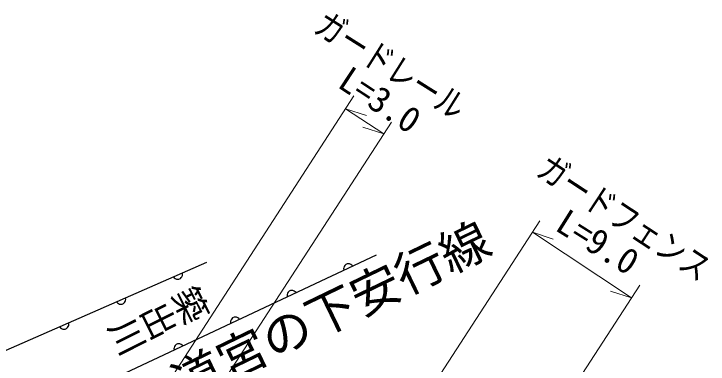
# Model space of a CAD drawing. Units: millimetres, scale not verified. Extents: x 40000 to 680000, y 20000 to 380000.
# Drawn here: x 491775 to 540998, y 301487 to 326336 of the extents above; entities that cross this region are included whole.
import ezdxf
from ezdxf.enums import TextEntityAlignment as Align

# ---------------------------------------------------------------- set-up
doc = ezdxf.new("R2010")
doc.units = ezdxf.units.MM
doc.header["$LTSCALE"] = 1000
doc.layers.add('M-BGD', color=7, linetype='Continuous', lineweight=25)
doc.layers.add('M-STR-HTXT', color=7, linetype='Continuous', lineweight=13)
doc.layers.add('M-BMK-HTXT', color=7, linetype='Continuous')
doc.styles.add('@ＭＳ ゴシック', font='')
doc.styles.add('ＭＳ ゴシック', font='')
doc.styles.get('@ＭＳ ゴシック').set_extended_font_data('@MS Gothic')
doc.styles.get('ＭＳ ゴシック').set_extended_font_data('MS Gothic')

msp = doc.modelspace()

# ---------------------------------------------------------------- linework, layer by layer
at = {"layer": 'M-BGD'}
for p, q in [((490146, 296391), (517482, 309251)), ((505425, 308698), (489294, 301609)), ((515159, 308324), (515151, 308243)), ((515151, 308243), (515161, 308155)), ((515192, 308418), (515159, 308324)), ((515238, 308485), (515192, 308418)), ((515302, 308547), (515238, 308485)), ((515403, 308594), (515302, 308547)), ((515491, 308605), (515403, 308594)), ((515572, 308597), (515491, 308605)), ((515665, 308563), (515572, 308597)), ((515733, 308518), (515665, 308563)), ((515794, 308454), (515733, 308518)), ((503088, 307671), (503148, 307605)), ((503644, 307624), (503691, 307691)), ((503691, 307691), (503727, 307783)), ((503727, 307783), (503737, 307864)), ((503737, 307864), (503729, 307952)), ((503148, 307605), (503214, 307558)), ((503214, 307558), (503306, 307522)), ((503306, 307522), (503387, 307512)), ((503387, 307512), (503476, 307520)), ((503476, 307520), (503578, 307565)), ((503578, 307565), (503644, 307624)), ((511394, 306702), (511293, 306654)), ((511482, 306712), (511394, 306702)), ((511563, 306704), (511482, 306712)), ((511657, 306671), (511563, 306704)), ((511724, 306625), (511657, 306671)), ((499704, 306092), (499696, 306180)), ((511150, 306431), (511142, 306350)), ((511142, 306350), (511153, 306262)), ((511184, 306525), (511150, 306431)), ((511229, 306592), (511184, 306525)), ((511293, 306654), (511229, 306592)), ((511786, 306561), (511724, 306625)), ((499055, 305899), (499115, 305833)), ((499115, 305833), (499181, 305786)), ((499181, 305786), (499274, 305750)), ((499274, 305750), (499355, 305740)), ((499355, 305740), (499443, 305748)), ((499443, 305748), (499545, 305793)), ((499545, 305793), (499611, 305852)), ((499611, 305852), (499658, 305919)), ((499658, 305919), (499694, 306011)), ((499694, 306011), (499704, 306092)), ((507220, 304700), (507175, 304632)), ((507284, 304761), (507220, 304700)), ((507386, 304809), (507284, 304761)), ((507474, 304819), (507386, 304809)), ((507555, 304811), (507474, 304819)), ((507648, 304778), (507555, 304811)), ((507716, 304732), (507648, 304778)), ((507777, 304668), (507716, 304732)), ((495625, 304147), (495661, 304239)), ((495661, 304239), (495672, 304320)), ((495672, 304320), (495664, 304408)), ((507142, 304539), (507133, 304457)), ((507133, 304457), (507144, 304369)), ((507175, 304632), (507142, 304539)), ((495023, 304127), (495082, 304061)), ((495082, 304061), (495149, 304014)), ((495149, 304014), (495241, 303978)), ((495241, 303978), (495322, 303968)), ((495322, 303968), (495410, 303976)), ((495410, 303976), (495513, 304021)), ((495513, 304021), (495578, 304080)), ((495578, 304080), (495625, 304147)), ((503166, 302739), (503133, 302646)), ((503212, 302807), (503166, 302739)), ((503276, 302868), (503212, 302807)), ((503377, 302916), (503276, 302868)), ((503465, 302926), (503377, 302916)), ((503546, 302918), (503465, 302926)), ((503639, 302885), (503546, 302918)), ((503707, 302839), (503639, 302885)), ((503768, 302775), (503707, 302839)), ((503133, 302646), (503125, 302564)), ((503125, 302564), (503135, 302476))]:
    msp.add_line(p, q, dxfattribs=at)
at = {"layer": 'M-STR-HTXT'}
for p, q in [((496979, 291338), (515875, 320510)), ((515290, 319607), (516772, 319129)), ((515290, 319607), (517998, 317814)), ((499024, 288521), (518540, 318651)), ((517998, 317814), (516516, 318292)), ((508536, 279965), (529066, 311661)), ((528535, 310841), (530018, 310363)), ((528535, 310841), (535566, 306187)), ((515613, 275383), (536149, 307088)), ((535566, 306187), (534083, 306665))]:
    msp.add_line(p, q, dxfattribs=at)

# ---------------------------------------------------------------- texts
at = {"layer": 'M-BMK-HTXT'}
for s, height, rotation, style, p in [('市道宮の下安行線', 2566, 25.8, 'ＭＳ ゴシック', (512686, 304473)), ('築出川', 1833, 206.6, '@ＭＳ ゴシック', (502074, 304613))]:
    msp.add_text(s, height=height, rotation=rotation, dxfattribs=dict(at, style=style)).set_placement(p, align=Align.MIDDLE_CENTER)
at = {"layer": 'M-STR-HTXT', "style": 'ＭＳ ゴシック', "width": 0.8}
for s, rotation, p in [('ガードレール', 327.8, (518499, 322694)), ('ガードフェンス', 326.7, (535066, 311885))]:
    msp.add_text(s, height=1833, rotation=rotation, dxfattribs=at).set_placement(p, align=Align.MIDDLE_CENTER)
at = {"layer": 'M-STR-HTXT', "style": 'ＭＳ ゴシック'}
for s, rotation, p in [('L=3.0', 326.7, (517738, 320243)), ('L=9.0', 327.9, (533182, 310160))]:
    msp.add_text(s, height=1833, rotation=rotation, dxfattribs=at).set_placement(p, align=Align.MIDDLE_CENTER)

doc.saveas('drawing.dxf')
